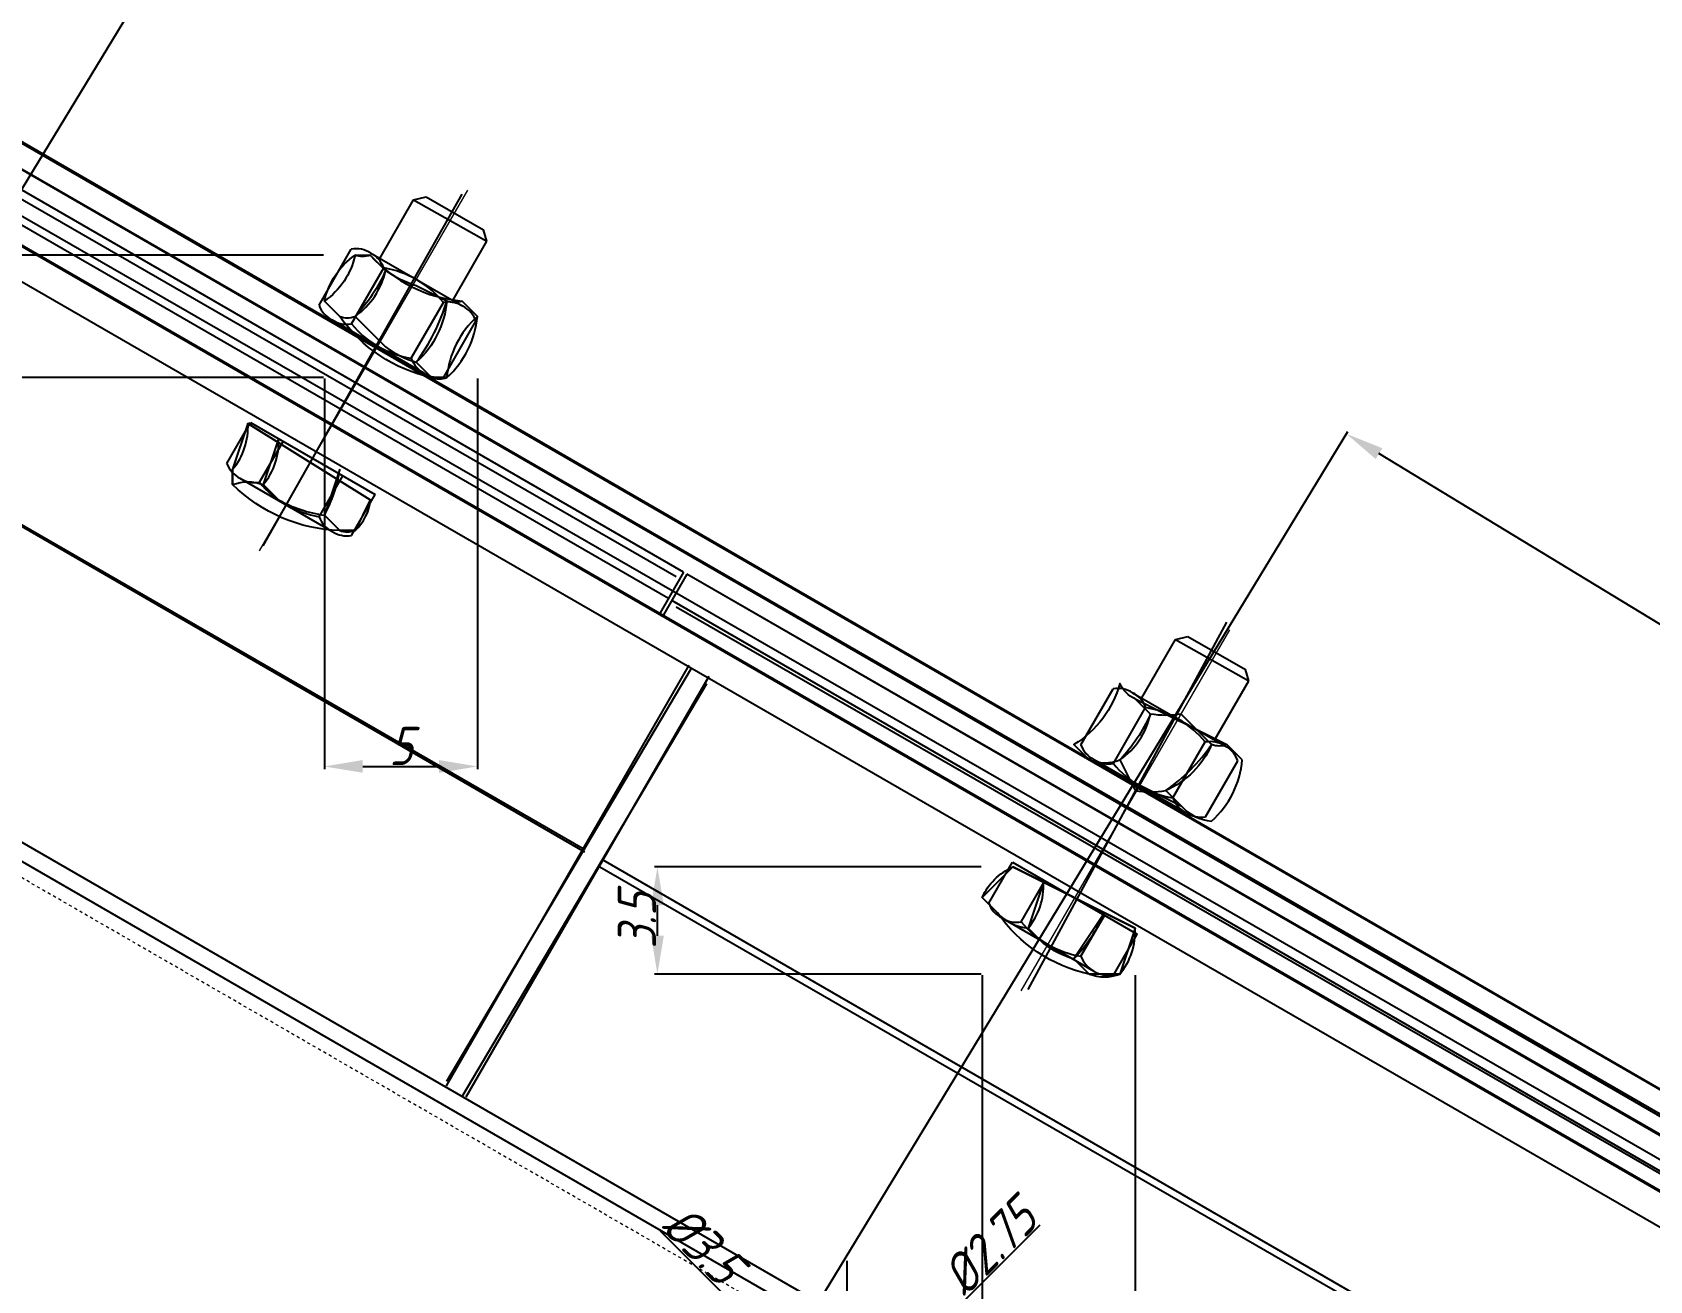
# Model space of a CAD drawing. Header units: millimetres. Extents: x 2787 to 6144, y -18 to 478.
# Drawn here: x 3056.5 to 3109.3, y 334 to 374.8 of the extents above; entities that cross this region are included whole.
import ezdxf

# ---------------------------------------------------------------- set-up
doc = ezdxf.new("R2010")
doc.units = ezdxf.units.MM
for name, pattern in [('ACAD_ISO02W100', [15, 12, -3]), ('CENTER', [50.8, 31.75, -6.35, 6.35, -6.35]), ('HIDDEN', [0.2, 0.1, -0.1])]:
    doc.linetypes.add(name, pattern=pattern)
for name, color, linetype in [('ADIM', 3, 'Continuous'), ('ADIM_CENTER', 1, 'Continuous'), ('ADIM_CLEAN', 3, 'Continuous'), ('ADIM_CLEAN_L', 3, 'Continuous')]:
    doc.layers.add(name, color=color, linetype=linetype)
for name, color, linetype, lineweight in [('中心线', 1, 'CENTER', 13), ('尺寸线', 22, 'Continuous', 13), ('虚线', 8, 'ACAD_ISO02W100', 13)]:
    doc.layers.add(name, color=color, linetype=linetype, lineweight=lineweight)
doc.styles.get("Standard").update_dxf_attribs({"font": 'gbeitc.shx', "bigfont": 'gbcbig.shx'})
doc.dimstyles.new('ADIM', dxfattribs={"dimscale": 0.5, "dimtxt": 2.5, "dimasz": 2.5, "dimexe": 0.18, "dimexo": 0.0625, "dimgap": 0.09, "dimtad": 1, "dimdec": 4, "dimzin": 0, "dimdsep": 46, "dimtxsty": 'Standard', "dimcen": 0.09, "dimadec": 0, "dimazin": 0, "dimtfac": 1, "dimtdec": 4, "dimtofl": 0, "dimtmove": 0, "dimatfit": 3, "dimfxl": 1, "dimtolj": 1, "dimtzin": 0, "dimarcsym": 0})

# ---------------------------------------------------------------- blocks, each defined once
blk = doc.blocks.new('*D173')
at = {"layer": 'ADIM', "color": 0, "lineweight": -2, "transparency": 16777216}
for p, q in [((3068.016, 310.027), (3099.449, 361.739)), ((3123.834, 346.811), (3100.47, 361.013)), ((3093.516, 294.527), (3124.949, 346.239))]:
    blk.add_line(p, q, dxfattribs=at)
at = {"layer": 'ADIM', "color": 0, "transparency": 16777216}
for points in [[(3100.579, 361.191), (3100.362, 360.835), (3099.402, 361.662)], [(3123.942, 346.989), (3123.726, 346.633), (3124.902, 346.162)]]:
    blk.add_solid(points, dxfattribs=at)
at = {"layer": 'Defpoints', "color": 0, "transparency": 16777216}
for p in [(3099.402, 361.662), (3068, 310), (3093.5, 294.5)]:
    blk.add_point(p, dxfattribs=at)
at = {"layer": 'ADIM', "color": 0, "transparency": 16777216, "insert": (3112.5, 354.484), "char_height": 1.25, "attachment_point": 5, "rotation": 328.707}
blk.add_mtext('\\A1;29.84', dxfattribs=at)
blk = doc.blocks.new('*D234')
at = {"layer": 'ADIM', "color": 0, "lineweight": -2, "transparency": 16777216}
for p, q in [((3006.516, 345.527), (3037.949, 397.239)), ((3038.97, 396.513), (3062.334, 382.311)), ((3032.016, 330.027), (3063.449, 381.739))]:
    blk.add_line(p, q, dxfattribs=at)
at = {"layer": 'ADIM', "color": 0, "transparency": 16777216}
for points in [[(3039.079, 396.691), (3038.862, 396.335), (3037.902, 397.162)], [(3062.442, 382.489), (3062.226, 382.133), (3063.402, 381.662)]]:
    blk.add_solid(points, dxfattribs=at)
at = {"layer": 'Defpoints', "color": 0, "transparency": 16777216}
for p in [(3063.402, 381.662), (3006.5, 345.5), (3032, 330)]:
    blk.add_point(p, dxfattribs=at)
at = {"layer": 'ADIM', "color": 0, "transparency": 16777216, "insert": (3051, 389.984), "char_height": 1.25, "attachment_point": 5, "rotation": 328.707}
blk.add_mtext('\\A1;29.84', dxfattribs=at)
blk = doc.blocks.new('*D250')
at = {"layer": 'ADIM', "color": 0, "lineweight": -2, "transparency": 16777216}
for p, q in [((3089.384, 335.791), (3084.945, 331.352)), ((3083.044, 329.496), (3083.134, 329.496)), ((3083.089, 329.451), (3083.089, 329.541))]:
    blk.add_line(p, q, dxfattribs=at)
at = {"layer": 'ADIM', "color": 0, "transparency": 16777216}
blk.add_solid([(3084.797, 331.499), (3085.092, 331.204), (3084.061, 330.468)], dxfattribs=at)
at = {"layer": 'Defpoints', "color": 0, "transparency": 16777216}
for p in [(3084.061, 330.468), (3083.089, 329.496)]:
    blk.add_point(p, dxfattribs=at)
at = {"layer": 'ADIM', "color": 0, "transparency": 16777216, "insert": (3087.727, 335.082), "char_height": 1.25, "attachment_point": 5, "rotation": 45}
blk.add_mtext('\\A1;%%c2.75', dxfattribs=at)
blk = doc.blocks.new('*D251')
at = {"layer": 'ADIM', "color": 0, "lineweight": -2, "transparency": 16777216}
for p, q in [((3076.973, 335.611), (3080.967, 331.617)), ((3083.044, 329.496), (3083.134, 329.496)), ((3083.089, 329.451), (3083.089, 329.541))]:
    blk.add_line(p, q, dxfattribs=at)
at = {"layer": 'ADIM', "color": 0, "transparency": 16777216}
blk.add_solid([(3081.115, 331.764), (3080.82, 331.47), (3081.851, 330.733)], dxfattribs=at)
at = {"layer": 'Defpoints', "color": 0, "transparency": 16777216}
for p in [(3081.851, 330.733), (3083.089, 329.496)]:
    blk.add_point(p, dxfattribs=at)
at = {"layer": 'ADIM', "color": 0, "transparency": 16777216, "insert": (3078.372, 335.16), "char_height": 1.25, "attachment_point": 5, "rotation": 315}
blk.add_mtext('\\A1;%%c3.5', dxfattribs=at)
blk = doc.blocks.new('*D270')
at = {"layer": 'ADIM', "color": 0, "lineweight": -2, "transparency": 16777216}
for p, q in [((3087.5, 343.969), (3087.5, 331.197)), ((3092.5, 343.969), (3092.5, 331.197)), ((3088.75, 331.287), (3091.25, 331.287))]:
    blk.add_line(p, q, dxfattribs=at)
at = {"layer": 'ADIM', "color": 0, "transparency": 16777216}
for points in [[(3088.75, 331.495), (3088.75, 331.079), (3087.5, 331.287)], [(3091.25, 331.495), (3091.25, 331.079), (3092.5, 331.287)]]:
    blk.add_solid(points, dxfattribs=at)
at = {"layer": 'Defpoints', "color": 0, "transparency": 16777216}
for p in [(3087.5, 344), (3092.5, 344), (3092.5, 331.287)]:
    blk.add_point(p, dxfattribs=at)
at = {"layer": 'ADIM', "color": 0, "transparency": 16777216, "insert": (3090, 331.957), "char_height": 1.25, "attachment_point": 5}
blk.add_mtext('\\A1;5', dxfattribs=at)
blk = doc.blocks.new('*D271')
at = {"layer": 'ADIM', "color": 0, "lineweight": -2, "transparency": 16777216}
for p, q in [((3087.469, 347.5), (3076.794, 347.5)), ((3076.884, 345.25), (3076.884, 346.25)), ((3087.469, 344), (3076.794, 344))]:
    blk.add_line(p, q, dxfattribs=at)
at = {"layer": 'ADIM', "color": 0, "transparency": 16777216}
for points in [[(3076.676, 346.25), (3077.093, 346.25), (3076.884, 347.5)], [(3076.676, 345.25), (3077.093, 345.25), (3076.884, 344)]]:
    blk.add_solid(points, dxfattribs=at)
at = {"layer": 'Defpoints', "color": 0, "transparency": 16777216}
for p in [(3076.884, 347.5), (3087.5, 347.5), (3087.5, 344)]:
    blk.add_point(p, dxfattribs=at)
at = {"layer": 'ADIM', "color": 0, "transparency": 16777216, "insert": (3076.214, 345.75), "char_height": 1.25, "attachment_point": 5, "rotation": 90}
blk.add_mtext('\\A1;3.5', dxfattribs=at)
blk = doc.blocks.new('*D303')
at = {"layer": 'ADIM', "color": 0, "lineweight": -2, "transparency": 16777216}
for p, q in [((3066, 363.469), (3066, 350.697)), ((3071, 363.469), (3071, 350.697)), ((3067.25, 350.787), (3069.75, 350.787))]:
    blk.add_line(p, q, dxfattribs=at)
at = {"layer": 'ADIM', "color": 0, "transparency": 16777216}
for points in [[(3067.25, 350.995), (3067.25, 350.579), (3066, 350.787)], [(3069.75, 350.995), (3069.75, 350.579), (3071, 350.787)]]:
    blk.add_solid(points, dxfattribs=at)
at = {"layer": 'Defpoints', "color": 0, "transparency": 16777216}
for p in [(3066, 363.5), (3071, 363.5), (3071, 350.787)]:
    blk.add_point(p, dxfattribs=at)
at = {"layer": 'ADIM', "color": 0, "transparency": 16777216, "insert": (3068.5, 351.457), "char_height": 1.25, "attachment_point": 5}
blk.add_mtext('\\A1;5', dxfattribs=at)
blk = doc.blocks.new('*D304')
at = {"layer": 'ADIM', "color": 0, "lineweight": -2, "transparency": 16777216}
for p, q in [((3065.969, 367.5), (3054.51, 367.5)), ((3054.6, 364.75), (3054.6, 366.25)), ((3065.969, 363.5), (3054.51, 363.5))]:
    blk.add_line(p, q, dxfattribs=at)
at = {"layer": 'ADIM', "color": 0, "transparency": 16777216}
for points in [[(3054.392, 366.25), (3054.808, 366.25), (3054.6, 367.5)], [(3054.392, 364.75), (3054.808, 364.75), (3054.6, 363.5)]]:
    blk.add_solid(points, dxfattribs=at)
at = {"layer": 'Defpoints', "color": 0, "transparency": 16777216}
for p in [(3054.6, 367.5), (3066, 367.5), (3066, 363.5)]:
    blk.add_point(p, dxfattribs=at)
at = {"layer": 'ADIM', "color": 0, "transparency": 16777216, "insert": (3053.93, 365.5), "char_height": 1.25, "attachment_point": 5, "rotation": 90}
blk.add_mtext('\\A1;4', dxfattribs=at)

msp = doc.modelspace()

# ---------------------------------------------------------------- linework, layer by layer
at = {"color": 7, "linetype": 'Continuous'}
for p, q in [((3311.73816, 223.42938), (2941.40234, 437.44281)), ((3311.37935, 222.77051), (2940.37771, 437.16871)), ((2938.07939, 435.90163), (3310.39692, 221.03064)), ((2937.57954, 435.03552), (3309.89707, 220.16453)), ((3301.98786, 206.39642), (2916.78722, 428.70611)), ((3077.74149, 357.14012), (3031.74117, 383.69841)), ((3077.24156, 356.27423), (3031.24125, 382.83253)), ((3028.54959, 374.59733), (3074.45356, 348.10534)), ((3067.81221, 367.39588), (3068.91496, 369.30591)), ((3068.91496, 369.30591), (3069.32487, 369.40929)), ((3068.91496, 369.30591), (3071.31034, 367.95482)), ((3069.32487, 369.40929), (3071.20043, 368.32644)), ((3070.19377, 366.02088), (3071.31034, 367.95482)), ((3071.31034, 367.95482), (3071.20043, 368.32644)), ((3065.82242, 365.8674), (3066.87852, 367.69661)), ((3067.51297, 367.56864), (3070.52543, 365.8294)), ((3066.88492, 365.25396), (3067.94102, 367.08318)), ((3068.83488, 364.12815), (3069.89098, 365.95736)), ((3066.25047, 365.38193), (3069.26293, 363.64268)), ((3069.89738, 363.51472), (3070.95348, 365.34393)), ((3062.81152, 360.69132), (3063.58332, 362.02811)), ((3063.58332, 362.02811), (3067.65828, 359.67543)), ((3063.87402, 360.07788), (3064.64582, 361.41468)), ((3063.23957, 360.20585), (3066.25203, 358.4666)), ((3065.82399, 358.95207), (3066.59578, 360.28887)), ((3066.88649, 358.33864), (3067.65828, 359.67543)), ((3077.74149, 357.14012), (3076.92911, 355.73305)), ((3077.84972, 357.07763), (3077.03735, 355.67056)), ((3123.85003, 330.51934), (3077.84972, 357.07763)), ((3123.35011, 329.65345), (3077.3498, 356.21174)), ((3092.71413, 353.02454), (3093.81688, 354.93457)), ((3093.81688, 354.93457), (3094.22679, 355.03796)), ((3093.81688, 354.93457), (3096.21226, 353.58349)), ((3094.22679, 355.03796), (3096.10235, 353.9551)), ((3077.91375, 354.09857), (3069.97625, 340.35041)), ((3078.56334, 353.72368), (3070.62584, 339.97553)), ((3096.21226, 353.58349), (3096.10235, 353.9551)), ((3090.72434, 351.49606), (3091.78044, 353.32527)), ((3092.41489, 353.19731), (3095.42735, 351.45806)), ((3095.0957, 351.64954), (3096.21226, 353.58349)), ((3091.78684, 350.88263), (3092.84294, 352.71184)), ((3093.73681, 349.75681), (3094.7929, 351.58603)), ((3091.15239, 351.01059), (3094.16485, 349.27135)), ((3094.79931, 349.14338), (3095.8554, 350.97259)), ((3075.10315, 347.73046), (3121.00712, 321.23847)), ((3087.71344, 346.31998), (3088.48524, 347.65678)), ((3088.48524, 347.65678), (3092.56021, 345.30409)), ((3088.77594, 345.70655), (3089.54774, 347.04334)), ((3088.14149, 345.83451), (3091.15396, 344.09527)), ((3090.72591, 344.58074), (3091.49771, 345.91753)), ((3091.78841, 343.9673), (3092.56021, 345.30409))]:
    msp.add_line(p, q, dxfattribs=at)
for centre, radius, start, end in [((3067.03303, 366.82593), 0.88429, 57.129886, 100.063278), ((3067.10972, 366.78165), 0.88429, 19.936722, 62.870114), ((3067.37963, 363.80247), 3.32839, 60.488333, 80.28977), ((3067.3305, 363.83084), 3.32839, 39.71023, 59.511667), ((3066.65371, 366.16892), 0.88429, 199.936722, 242.870114), ((3070.0455, 365.08668), 0.88429, 57.129886, 100.063278), ((3070.12219, 365.0424), 0.88429, 19.936722, 62.870114), ((3066.7304, 366.12465), 0.88429, 237.129886, 280.063278), ((3069.4454, 367.38049), 3.32839, 219.71023, 239.511667), ((3069.39627, 367.40886), 3.32839, 240.488333, 260.28977), ((3069.66617, 364.42968), 0.88429, 199.936722, 242.870114), ((3069.74287, 364.3854), 0.88429, 237.129886, 280.063278), ((3063.64281, 360.99285), 0.88429, 199.936722, 242.870114), ((3063.71951, 360.94857), 0.88429, 237.129886, 280.063278), ((3066.4345, 362.20441), 3.32839, 219.71023, 239.511667), ((3066.38537, 362.23278), 3.32839, 240.488333, 260.28977), ((3066.65528, 359.2536), 0.88429, 199.936722, 242.870114), ((3066.73197, 359.20932), 0.88429, 237.129886, 280.063278), ((3091.93495, 352.45459), 0.88429, 57.129886, 100.063278), ((3092.01165, 352.41031), 0.88429, 19.936722, 62.870114), ((3092.28155, 349.43113), 3.32839, 60.488333, 80.28977), ((3092.23242, 349.4595), 3.32839, 39.71023, 59.511667), ((3094.94742, 350.71534), 0.88429, 57.129886, 100.063278), ((3091.55563, 351.79759), 0.88429, 199.936722, 242.870114), ((3095.02411, 350.67107), 0.88429, 19.936722, 62.870114), ((3091.63232, 351.75331), 0.88429, 237.129886, 280.063278), ((3094.34732, 353.00915), 3.32839, 219.71023, 239.511667), ((3094.29819, 353.03752), 3.32839, 240.488333, 260.28977), ((3094.5681, 350.05834), 0.88429, 199.936722, 242.870114), ((3094.64479, 350.01406), 0.88429, 237.129886, 280.063278), ((3088.54474, 346.62151), 0.88429, 199.936722, 242.870114), ((3088.62143, 346.57723), 0.88429, 237.129886, 280.063278), ((3091.33643, 347.83307), 3.32839, 219.71023, 239.511667), ((3091.28729, 347.86144), 3.32839, 240.488333, 260.28977), ((3091.5572, 344.88226), 0.88429, 199.936722, 242.870114), ((3091.63389, 344.83798), 0.88429, 237.129886, 280.063278)]:
    msp.add_arc(centre, radius, start, end, dxfattribs=at)
at = {"layer": 'ADIM_CENTER', "linetype": 'CENTER'}
for p, q in [((3083.08862, 324.3705), (3083.08862, 334.6205)), ((3083.08862, 324.7455), (3083.08862, 334.2455))]:
    msp.add_line(p, q, dxfattribs=at)
at = {"layer": 'ADIM_CLEAN'}
for points in [[(3070.5, 366), (3071, 365.5, 0.18955484), (3070, 363.5), (3069.5, 363.5, -0.18955484), (3066.5, 365.5), (3066, 366, -0.18955484), (3067, 367.5), (3067.5, 367.5, 0.18955484)], [(3068, 367), (3067.5, 367.5, -0.18955484), (3067, 367.5, -0.18955484), (3066, 366), (3066.5, 365.5, 0.18955484), (3067, 365.5, 0.18955484)], [(3070, 366), (3069, 366.5, -0.0866157), (3068, 367, -0.0866157), (3067, 365.5), (3068, 364.5, 0.0866157), (3069, 364, 0.0866157)], [(3069, 364), (3069.5, 363.5, 0.18955484), (3070, 363.5, 0.18955484), (3071, 365.5), (3070.5, 366, -0.18955484), (3070, 366, -0.18955484)], [(3066.5, 360.5), (3066, 359), (3066.5, 358.5, 0.18955484), (3067, 358.5, 0.18955484), (3067.5, 359.5), (3063.5, 362), (3063, 360.5), (3063, 360, -0.18955484), (3064, 360, 0.18955484), (3064.5, 361.5), (3064, 360), (3064.5, 359.5, 0.0866157), (3066, 359, 0.0866157)], [(3067, 358.5), (3066.5, 358.5, -0.18955484), (3063, 360), (3063, 360.5, 0.18955484), (3063.5, 362), (3067.5, 359.5)], [(3093, 352.5), (3092.5, 353, -0.18955484), (3092, 353.5, -0.18955484), (3090.5, 351.5), (3091, 351, 0.18955484), (3092, 351, 0.18955484)], [(3095, 351.5), (3094, 352.5, -0.0866157), (3093, 352.5, -0.0866157), (3092, 351), (3092.5, 350, 0.0866157), (3093.5, 350, 0.0866157)], [(3096, 351), (3095.5, 351.5, -0.18955484), (3095, 351.5, -0.18955484), (3093.5, 350), (3094, 349.5, 0.18955484), (3095, 349, 0.18955484)], [(3092.5, 345.5), (3092, 344), (3091, 344, -0.18955484), (3088, 346), (3087.5, 346.5, -0.18955484), (3088.5, 347.5)], [(3088.5, 347.5), (3087.5, 346.5), (3088, 346, 0.18955484), (3089, 345.5, 0.18955484), (3089.5, 347), (3089, 345.5), (3089.5, 345, 0.0866157), (3090.5, 344.5, 0.0866157), (3091.5, 346), (3090.5, 344.5), (3091, 344, 0.18955484), (3092, 344, 0.18955484), (3092.5, 345.5)]]:
    msp.add_lwpolyline(points, format="xyb", close=True, dxfattribs=at)
at = {"layer": 'ADIM_CLEAN_L'}
for p, q in [((2941.5, 437.5), (3311.5, 223.5)), ((2940.5, 437), (3311.5, 223)), ((2938.5, 436.5), (3311, 222)), ((2938, 436), (3310.5, 221)), ((2917, 428), (3301.5, 206)), ((2982, 401.5), (3074.5, 348)), ((3031.5, 383.5), (3077.5, 357)), ((3064, 358), (3070.5, 369.5)), ((3078, 357), (3216, 277.5)), ((3077.5, 356), (3215.5, 276.5)), ((3089, 343.5), (3095.5, 355.5)), ((3070, 340.5), (3078, 354)), ((3070.5, 340), (3078.5, 353.5)), ((3092.5, 353), (3095.5, 351.5)), ((3091, 351), (3094, 349.5)), ((3075, 347.5), (3121, 321))]:
    msp.add_line(p, q, dxfattribs=at)
at = {"layer": '中心线'}
for p, q in [((3063.87997, 357.83095), (3070.69096, 369.62793)), ((3088.7782, 343.45595), (3095.58919, 355.25293))]:
    msp.add_line(p, q, dxfattribs=at)
at = {"layer": '尺寸线'}
for p, q in [((3063.87997, 357.83095), (3070.69096, 369.62793)), ((3088.7782, 343.45595), (3095.58919, 355.25293))]:
    msp.add_line(p, q, dxfattribs=at)
at = {"layer": '虚线', "color": 251, "linetype": 'HIDDEN'}
msp.add_line((3302.15552, 205.14508), (2917.24074, 427.28979), dxfattribs=at)

# ---------------------------------------------------------------- dimensions: what is measured, and where the dimension line sits
at = {"layer": 'ADIM'}
for p1, p2, distance, picture, middle in [((3006.5, 345.5), (3032, 330), 60.45704, '*D234', (3051.00032, 389.9844)), ((3093.5, 294.5), (3068, 310), -60.45704, '*D173', (3112.50032, 354.4844))]:
    dim = msp.add_aligned_dim(p1=p1, p2=p2, distance=distance, text='29.84', dimstyle='ADIM', dxfattribs=at)
    dim.commit()
    dim.dimension.update_dxf_attribs({"geometry": picture, "text_midpoint": middle})
for base, p1, p2, text, picture, middle in [((3054.59997, 367.5), (3066, 363.5), (3066, 367.5), '4', '*D304', (3053.92997, 365.5)), ((3076.88446, 347.5), (3087.5, 344), (3087.5, 347.5), '3.5', '*D271', (3076.21446, 345.75))]:
    dim = msp.add_linear_dim(base=base, p1=p1, p2=p2, angle=90, text=text, dimstyle='ADIM', dxfattribs=at)
    dim.commit()
    dim.dimension.update_dxf_attribs({"geometry": picture, "text_midpoint": middle})
for base, p1, p2, picture, middle in [((3071, 350.78691), (3066, 363.5), (3071, 363.5), '*D303', (3068.5, 351.45691)), ((3092.5, 331.28691), (3087.5, 344), (3092.5, 344), '*D270', (3090, 331.95691))]:
    dim = msp.add_linear_dim(base=base, p1=p1, p2=p2, text='5', dimstyle='ADIM', dxfattribs=at)
    dim.commit()
    dim.dimension.update_dxf_attribs({"geometry": picture, "text_midpoint": middle})
for mpoint, text, picture, middle in [((3084.06089, 330.46778), '%%c2.75', '*D250', (3088.20098, 334.60787)), ((3081.85118, 330.73294), '%%c3.5', '*D251', (3077.89829, 334.68584))]:
    dim = msp.add_radius_dim(center=(3083.08862, 329.4955), mpoint=mpoint, text=text, dimstyle='ADIM', dxfattribs=at)
    dim.commit()
    dim.dimension.update_dxf_attribs({"geometry": picture, "text_midpoint": middle, "dimtype": 164})

doc.saveas('drawing.dxf')
